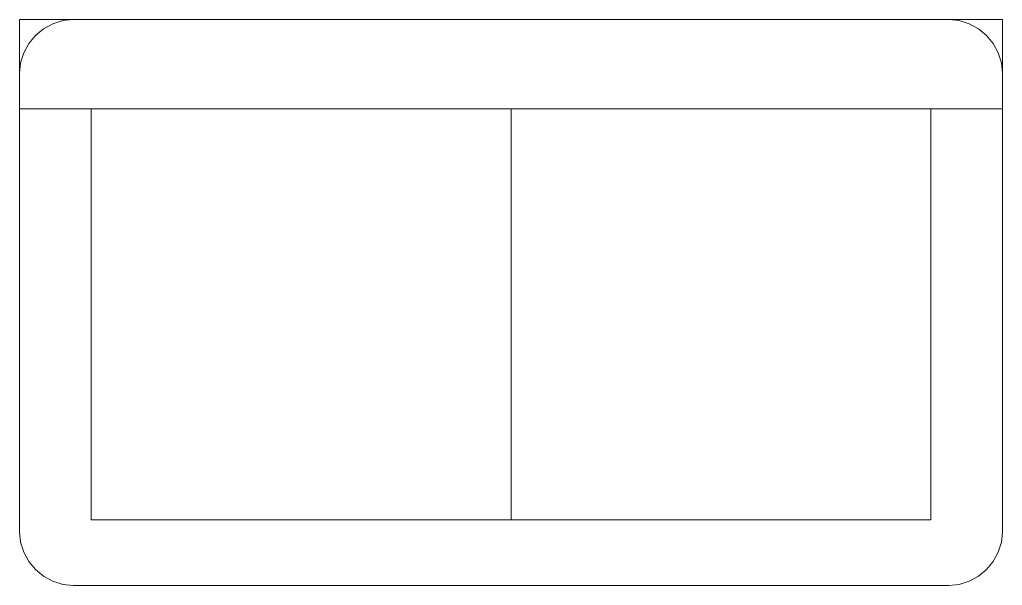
# Model space of a CAD drawing. Header units: millimetres. Extents: x 0 to 1650, y 0 to 950.
import ezdxf

# ---------------------------------------------------------------- set-up
doc = ezdxf.new("R2010")
doc.units = ezdxf.units.MM
doc.layers.add('A-FURN', color=7, linetype='Continuous', lineweight=20, true_color=0x5c7584)

# ---------------------------------------------------------------- blocks, each defined once
blk = doc.blocks.new('201_FURNITURE_BLOCKS_TWO_SEAT_SOFA_PLAN')
at = {"layer": 'A-FURN'}
for points in [[(1560, 0), (1577.6, 1.7), (1594.4, 6.9), (1610, 15.2), (1623.6, 26.4), (1634.8, 40), (1643.1, 55.6), (1648.3, 72.4), (1650, 90), (1650, 860), (1648.3, 877.6), (1643.1, 894.4), (1634.8, 910), (1623.6, 923.6), (1610, 934.8), (1594.4, 943.1), (1577.6, 948.3), (1560, 950), (90, 950), (72.4, 948.3), (55.6, 943.1), (40, 934.8), (26.4, 923.6), (15.2, 910), (6.9, 894.4), (1.7, 877.6), (0, 860), (0, 90), (1.7, 72.4), (6.9, 55.6), (15.2, 40), (26.4, 26.4), (40, 15.2), (55.6, 6.9), (72.4, 1.7), (90, 0)], [(0, 800), (1650, 800), (1650, 950), (0, 950)], [(120, 110), (1530, 110), (1530, 800), (120, 800)]]:
    blk.add_lwpolyline(points, close=True, dxfattribs=at)
blk.add_lwpolyline([(825, 110), (825, 800)], dxfattribs=at)

msp = doc.modelspace()

# ---------------------------------------------------------------- block references
msp.add_blockref('201_FURNITURE_BLOCKS_TWO_SEAT_SOFA_PLAN', (0, 0))

doc.saveas('drawing.dxf')
